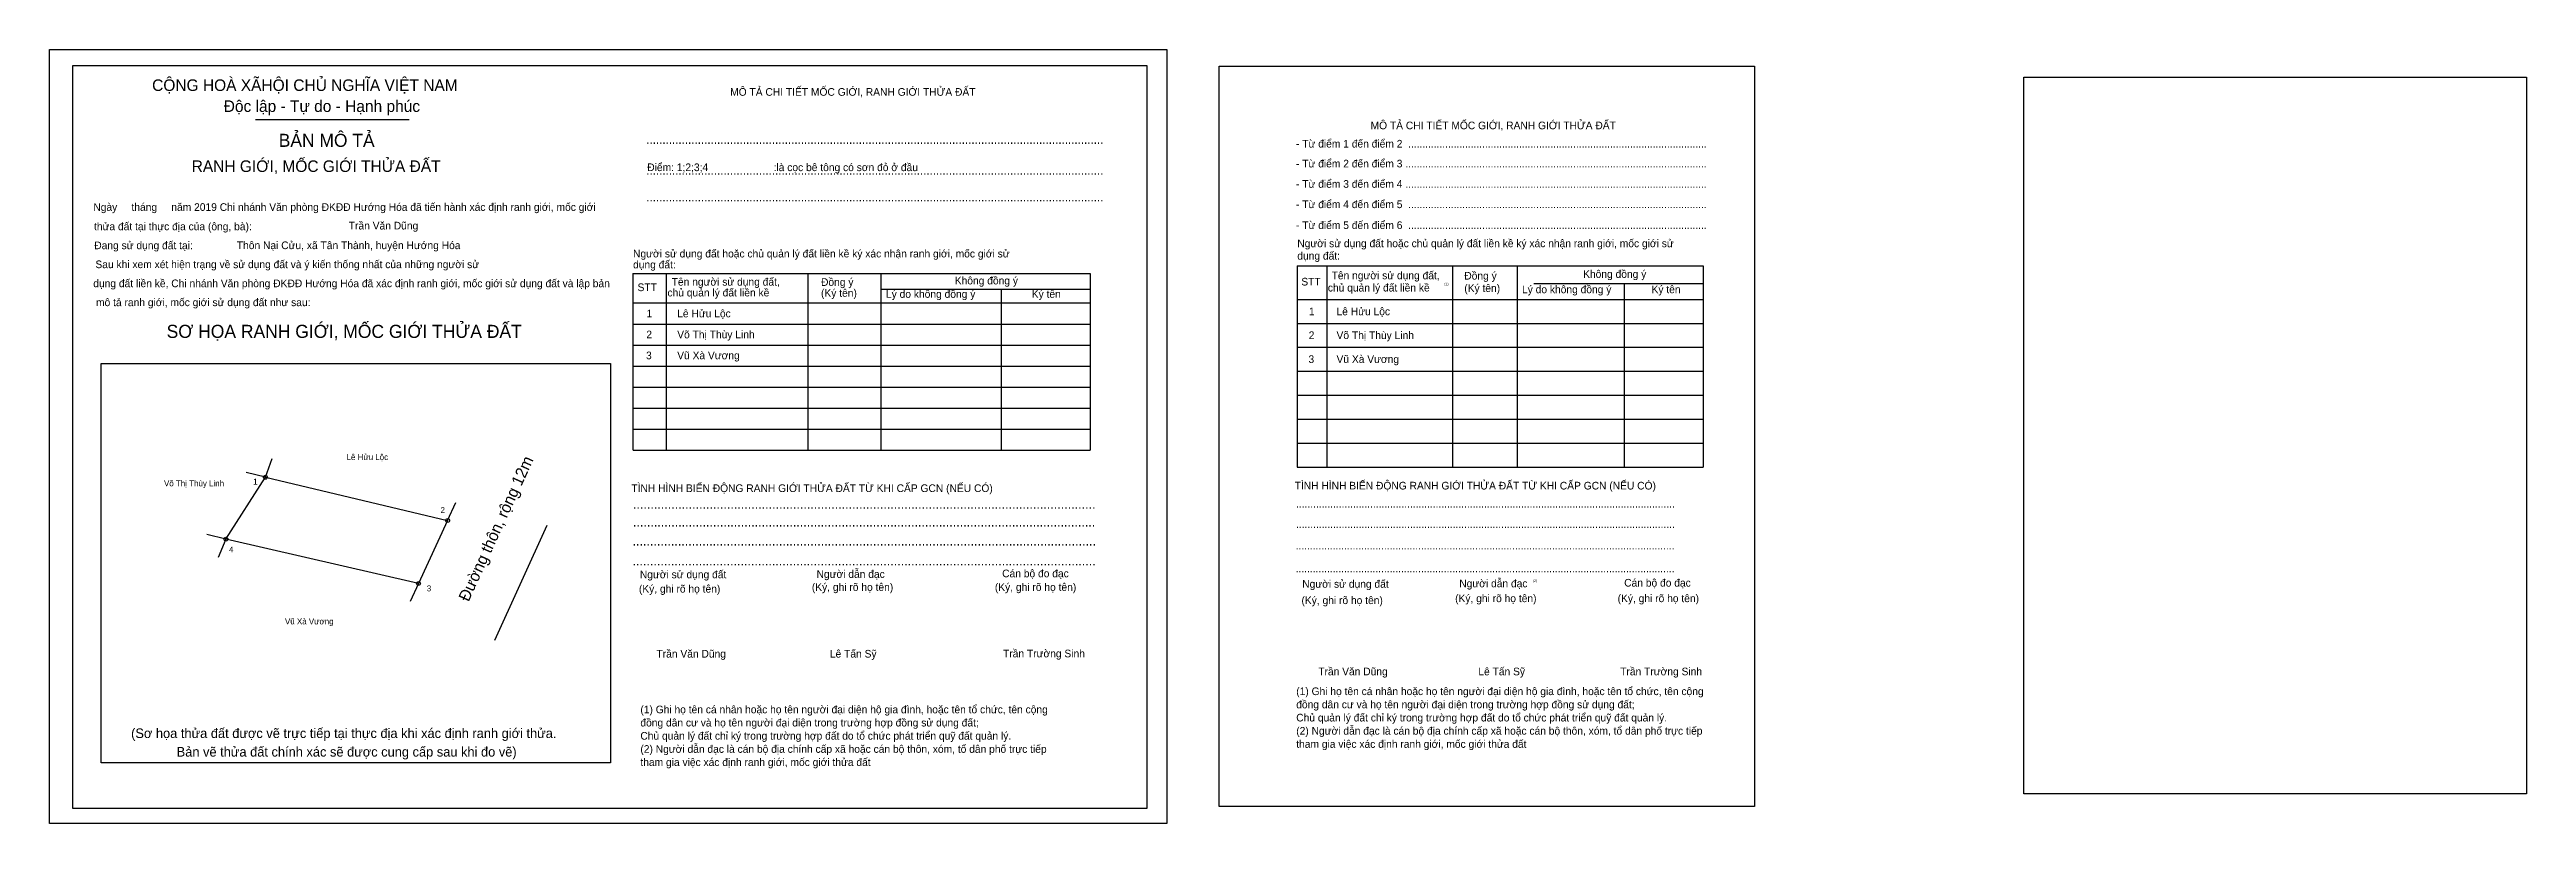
# Model space of a CAD drawing. Extents: x 129 to 540927, y 21 to 1835331.
# Drawn here: x 540605.5 to 540926.9, y 1835231 to 1835331.4 of the extents above.
import ezdxf

# ---------------------------------------------------------------- set-up
doc = ezdxf.new("R2010")
doc.units = 0
for name, color, linetype in [('bmtKhungInTrang1', 7, 'Continuous'), ('bmtKhungInTrang2', 7, 'Continuous'), ('bmtNoiDung', 7, 'Continuous'), ('bmtTemplate', 7, 'Continuous'), ('CanhThua', 7, 'Continuous'), ('Level 1', 7, 'Continuous'), ('Level 23', 7, 'Continuous'), ('MocDinhThua', 7, 'Continuous'), ('RauThua', 7, 'Continuous'), ('SoHieuDinhThua', 7, 'Continuous'), ('TenChuLanCan', 7, 'Continuous')]:
    doc.layers.add(name, color=color, linetype=linetype)

msp = doc.modelspace()

# ---------------------------------------------------------------- linework, layer by layer
at = {"layer": 'bmtKhungInTrang1'}
for points in [[(540605.48, 1835331.4), (540750.47, 1835331.4), (540750.47, 1835230.98), (540605.48, 1835230.98)], [(540608.49, 1835329.34), (540747.89, 1835329.34), (540747.89, 1835232.93), (540608.49, 1835232.93)]]:
    msp.add_lwpolyline(points, close=True, dxfattribs=at)
at = {"layer": 'bmtKhungInTrang2'}
msp.add_lwpolyline([(540757.29, 1835329.24), (540826.74, 1835329.24), (540826.74, 1835233.17), (540757.29, 1835233.17)], close=True, dxfattribs=at)
at = {"layer": 'bmtTemplate'}
for p, q in [((540632.23, 1835322.31), (540652.15, 1835322.31)), ((540685.5, 1835302.33), (540685.5, 1835279.4)), ((540703.89, 1835302.33), (540703.89, 1835279.4)), ((540713.35, 1835302.36), (540713.35, 1835279.4)), ((540740.51, 1835302.33), (540740.51, 1835279.4)), ((540771.22, 1835303.33), (540771.22, 1835277.21)), ((540787.56, 1835303.33), (540787.56, 1835277.21)), ((540795.96, 1835303.36), (540795.96, 1835277.21)), ((540820.09, 1835303.33), (540820.09, 1835277.21)), ((540681.21, 1835298.51), (540740.51, 1835298.51)), ((540713.35, 1835300.31), (540740.51, 1835300.31)), ((540767.41, 1835298.97), (540820.09, 1835298.97)), ((540798.1, 1835301.03), (540820.09, 1835301.03)), ((540681.21, 1835295.78), (540740.51, 1835295.78)), ((540767.41, 1835295.86), (540820.09, 1835295.86)), ((540681.21, 1835293.05), (540740.51, 1835293.05)), ((540767.41, 1835292.76), (540820.09, 1835292.76)), ((540681.21, 1835290.32), (540740.51, 1835290.32)), ((540767.41, 1835289.65), (540820.09, 1835289.65)), ((540681.21, 1835287.59), (540740.51, 1835287.59)), ((540767.41, 1835286.54), (540820.09, 1835286.54)), ((540681.21, 1835284.86), (540740.51, 1835284.86)), ((540681.21, 1835282.13), (540740.51, 1835282.13)), ((540767.41, 1835283.43), (540820.09, 1835283.43)), ((540681.21, 1835279.4), (540740.51, 1835279.4)), ((540767.41, 1835280.32), (540820.09, 1835280.32)), ((540767.41, 1835277.21), (540820.09, 1835277.21))]:
    msp.add_line(p, q, dxfattribs=at)
for points in [[(540608.49, 1835329.34), (540747.89, 1835329.34), (540747.89, 1835232.93), (540608.49, 1835232.93)], [(540861.7, 1835327.8), (540926.92, 1835327.8), (540926.92, 1835234.8), (540861.7, 1835234.8)], [(540612.18, 1835238.82), (540612.18, 1835290.67), (540678.27, 1835290.67), (540678.27, 1835238.82)]]:
    msp.add_lwpolyline(points, close=True, dxfattribs=at)
for points in [[(540681.17, 1835302.33), (540740.51, 1835302.33)], [(540681.17, 1835302.33), (540681.17, 1835279.4)], [(540767.38, 1835303.33), (540820.09, 1835303.33)], [(540767.38, 1835303.33), (540767.38, 1835277.21)], [(540728.97, 1835300.28), (540728.97, 1835279.4)], [(540809.84, 1835300.99), (540809.84, 1835277.21)]]:
    msp.add_lwpolyline(points, dxfattribs=at)
at = {"layer": 'CanhThua'}
for p, q in [((540628.38, 1835267.86), (540633.5, 1835275.9)), ((540633.5, 1835275.9), (540657.15, 1835270.29)), ((540657.15, 1835270.29), (540653.36, 1835262.11)), ((540653.36, 1835262.11), (540628.38, 1835267.86))]:
    msp.add_line(p, q, dxfattribs=at)
at = {"layer": 'Level 23'}
msp.add_line((540663.25, 1835254.74), (540670.05, 1835269.68), dxfattribs=at)
at = {"layer": 'MocDinhThua'}
for centre in [(540633.5, 1835275.9), (540657.15, 1835270.29), (540628.38, 1835267.86), (540653.36, 1835262.11)]:
    msp.add_circle(centre, 0.25, dxfattribs=at)
at = {"layer": 'RauThua'}
for p, q in [((540633.5, 1835275.9), (540631, 1835276.5)), ((540633.5, 1835275.9), (540634.38, 1835278.31)), ((540657.15, 1835270.29), (540658.23, 1835272.62)), ((540628.38, 1835267.86), (540625.88, 1835268.49)), ((540628.38, 1835267.86), (540627.37, 1835265.5)), ((540653.36, 1835262.11), (540652.28, 1835259.78))]:
    msp.add_line(p, q, dxfattribs=at)

# ---------------------------------------------------------------- texts
at = {"layer": 'bmtNoiDung'}
for s, height, p in [('Trần Văn Dũng', 0.9938, (540644.32, 1835308.05)), ('Thôn Nại Cửu, xã Tân Thành, huyện Hướng Hóa', 0.9938, (540629.79, 1835305.5)), ('2', 0.994, (540682.93, 1835293.93)), ('1', 0.994, (540682.96, 1835296.65)), ('Võ Thị Thùy Linh ', 0.9938, (540686.94, 1835293.93)), ('Lê Hửu Lộc ', 0.9938, (540686.94, 1835296.65)), ('1', 0.994, (540768.92, 1835296.92)), ('Lê Hửu Lộc ', 0.9938, (540772.5, 1835296.92)), ('3', 0.994, (540682.89, 1835291.21)), ('Vũ Xà Vương ', 0.9938, (540686.94, 1835291.21)), ('3', 0.994, (540768.86, 1835290.73)), ('2', 0.994, (540768.89, 1835293.83)), ('Võ Thị Thùy Linh ', 0.9938, (540772.5, 1835293.83)), ('Vũ Xà Vương ', 0.9938, (540772.5, 1835290.73)), ('Trần Văn Dũng', 0.9938, (540684.25, 1835252.5)), ('Lê Tấn Sỹ', 0.994, (540706.75, 1835252.5)), ('Trần Trường Sinh', 0.9938, (540729.22, 1835252.53)), ('Trần Văn Dũng', 0.9938, (540770.13, 1835250.2)), ('Lê Tấn Sỹ', 0.994, (540790.9, 1835250.2)), ('Trần Trường Sinh', 0.9938, (540809.31, 1835250.2))]:
    msp.add_text(s, height=height, dxfattribs=at).set_placement(p)
at = {"layer": 'bmtTemplate'}
for s, height, p in [('CỘNG HOÀ XÃHỘI CHỦ NGHĨA VIỆT NAM', 1.5032, (540618.8, 1835326.02)), ('Độc lập - Tự do - Hạnh phúc', 1.5032, (540628.09, 1835323.3)), ('MÔ TẢ CHI TIẾT MỐC GIỚI, RANH GIỚI THỬA ĐẤT', 0.9938, (540693.81, 1835325.4)), ('BẢN MÔ TẢ', 1.691, (540635.23, 1835318.77)), ('MÔ TẢ CHI TIẾT MỐC GIỚI, RANH GIỚI THỬA ĐẤT', 0.9934, (540776.92, 1835321.05)), ('RANH GIỚI, MỐC GIỚI THỬA ĐẤT', 1.5032, (540623.93, 1835315.51)), ('..............................................................................................................................................', 1.12455, (540682.92, 1835319.16)), ('- Từ điểm 1 đến điểm 2  .........................................................................................................', 0.99339, (540767.24, 1835318.68)), ('Điểm: 1;2;3;4                       :là cọc bê tông có sơn đỏ ở đầu', 0.9938, (540683.05, 1835315.62)), ('..............................................................................................................................................', 1.12455, (540682.92, 1835315.16)), ('- Từ điểm 2 đến điểm 3 ..........................................................................................................', 0.99339, (540767.24, 1835316.1)), ('- Từ điểm 3 đến điểm 4 ..........................................................................................................', 0.99339, (540767.24, 1835313.46)), ('Ngày     tháng     năm 2019 Chi nhánh Văn phòng ĐKĐĐ Hướng Hóa đã tiến hành xác định ranh giới, mốc giới ', 0.99377, (540611.17, 1835310.46)), ('..............................................................................................................................................', 1.12455, (540682.92, 1835311.69)), ('- Từ điểm 4 đến điểm 5  .........................................................................................................', 0.99339, (540767.24, 1835310.82)), ('thửa đất tại thực địa của (ông, bà):', 0.9938, (540611.26, 1835307.95)), ('- Từ điểm 5 đến điểm 6  .........................................................................................................', 0.99339, (540767.24, 1835308.11)), ('Đang sử dụng đất tại:', 0.9938, (540611.29, 1835305.49)), ('Người sử dụng đất hoặc chủ quản lý đất liền kề ký xác nhận ranh giới, mốc giới sử', 0.9938, (540681.21, 1835304.42)), ('dụng đất:', 0.993, (540767.41, 1835304.14)), ('Người sử dụng đất hoặc chủ quản lý đất liền kề ký xác nhận ranh giới, mốc giới sử', 0.9934, (540767.41, 1835305.75)), ('dụng đất liền kề, Chi nhánh Văn phòng ĐKĐĐ Hướng Hóa đã xác định ranh giới, mốc giới sử dụng đất và lập bản', 0.99377, (540611.16, 1835300.56)), ('Sau khi xem xét hiện trạng về sử dụng đất và ý kiến thống nhất của những người sử ', 0.9938, (540611.44, 1835303.03)), ('dụng đất:', 0.994, (540681.21, 1835303)), ('Tên người sử dụng đất,', 0.9938, (540686.22, 1835300.76)), ('Đồng ý', 0.994, (540705.6, 1835300.73)), ('Không đồng ý', 0.9938, (540722.96, 1835300.92)), ('STT', 0.993, (540767.93, 1835300.78)), ('Tên người sử dụng đất,', 0.9934, (540771.86, 1835301.59)), ('Đồng ý', 0.993, (540789.08, 1835301.55)), ('Không đồng ý', 0.9934, (540804.5, 1835301.77)), ('mô tả ranh giới, mốc giới sử dụng đất như sau:', 0.9938, (540611.52, 1835298.1)), ('STT', 0.994, (540681.79, 1835300.05)), ('chủ quản lý đất liền kề', 0.9938, (540685.67, 1835299.36)), ('(Ký tên)', 0.994, (540705.6, 1835299.31)), ('Lý do không đồng ý', 0.9938, (540714.03, 1835299.18)), ('Ký tên', 0.994, (540732.95, 1835299.18)), ('chủ quản lý đất liền kề', 0.9934, (540771.37, 1835300)), ('(1)', 0.331, (540786.48, 1835300.81)), ('(Ký tên)', 0.993, (540789.08, 1835299.94)), ('Lý do không đồng ý', 0.9934, (540796.57, 1835299.78)), ('Ký tên', 0.993, (540813.38, 1835299.78)), ('SƠ HỌA RANH GIỚI, MỐC GIỚI THỬA ĐẤT', 1.6964, (540620.68, 1835293.98)), ('TÌNH HÌNH BIẾN ĐỘNG RANH GIỚI THỬA ĐẤT TỪ KHI CẤP GCN (NẾU CÓ)', 0.9938, (540680.99, 1835273.98)), ('TÌNH HÌNH BIẾN ĐỘNG RANH GIỚI THỬA ĐẤT TỪ KHI CẤP GCN (NẾU CÓ)', 0.9934, (540767.07, 1835274.31)), ('.....................................................................................................................................', 1.21471, (540681.2, 1835271.82)), ('.....................................................................................................................................', 1.21408, (540681.2, 1835269.5)), ('.....................................................................................................................................', 0.99488, (540767.24, 1835271.97)), ('.....................................................................................................................................', 0.99488, (540767.24, 1835269.33)), ('.....................................................................................................................................', 1.21714, (540681.14, 1835267.04)), ('.....................................................................................................................................', 0.99488, (540767.19, 1835266.53)), ('.....................................................................................................................................', 1.21651, (540681.14, 1835264.45)), ('Người sử dụng đất', 0.9938, (540682.09, 1835262.79)), ('Người dẫn đạc', 0.9938, (540705.02, 1835262.84)), ('Cán bộ đo đạc', 0.9938, (540729.11, 1835262.92)), ('.....................................................................................................................................', 0.99488, (540767.19, 1835263.58)), ('Người dẫn đạc', 0.9934, (540788.43, 1835261.62)), ('Cán bộ đo đạc', 0.9934, (540809.83, 1835261.71)), ('(Ký, ghi rõ họ tên)', 0.9938, (540681.97, 1835260.93)), ('(Ký, ghi rõ họ tên)', 0.9938, (540704.41, 1835261.15)), ('(Ký, ghi rõ họ tên)', 0.9938, (540728.16, 1835261.15)), ('(Ký, ghi rõ họ tên)', 0.9934, (540767.95, 1835259.44)), ('Người sử dụng đất', 0.9934, (540768.05, 1835261.56)), ('(Ký, ghi rõ họ tên)', 0.9934, (540787.89, 1835259.69)), ('(2)', 0.331, (540797.97, 1835262.31)), ('(Ký, ghi rõ họ tên)', 0.9934, (540808.98, 1835259.69)), ('đồng dân cư và họ tên người đại diện trong trường hợp đồng sử dụng đất;', 0.9934, (540767.27, 1835245.92)), ('(1) Ghi họ tên cá nhân hoặc họ tên người đại diện hộ gia đình, hoặc tên tổ chức, tên cộng', 0.9934, (540767.27, 1835247.63)), ('đồng dân cư và họ tên người đại diện trong trường hợp đồng sử dụng đất;', 0.9934, (540682.16, 1835243.56)), ('(1) Ghi họ tên cá nhân hoặc họ tên người đại diện hộ gia đình, hoặc tên tổ chức, tên cộng', 0.9934, (540682.16, 1835245.27)), ('Chủ quản lý đất chỉ ký trong trường hợp đất do tổ chức phát triển quỹ đất quản lý.', 0.9934, (540767.27, 1835244.21)), ('(2) Người dẫn đạc là cán bộ địa chính cấp xã hoặc cán bộ thôn, xóm, tổ dân phố trực tiếp', 0.9934, (540767.27, 1835242.5)), ('(Sơ họa thửa đất được vẽ trực tiếp tại thực địa khi xác định ranh giới thửa.', 1.2446, (540616.07, 1835242.06)), ('Bản vẽ thửa đất chính xác sẽ được cung cấp sau khi đo vẽ)', 1.2446, (540621.98, 1835239.65)), ('Chủ quản lý đất chỉ ký trong trường hợp đất do tổ chức phát triển quỹ đất quản lý.', 0.9934, (540682.16, 1835241.85)), ('(2) Người dẫn đạc là cán bộ địa chính cấp xã hoặc cán bộ thôn, xóm, tổ dân phố trực tiếp', 0.9934, (540682.16, 1835240.14)), ('tham gia việc xác định ranh giới, mốc giới thửa đất', 0.9934, (540767.27, 1835240.79)), ('tham gia việc xác định ranh giới, mốc giới thửa đất', 0.9934, (540682.16, 1835238.43))]:
    msp.add_text(s, height=height, dxfattribs=at).set_placement(p)
at = {"layer": 'Level 1'}
msp.add_text('Đường thôn, rộng 12m', height=1.5, rotation=65.4613, dxfattribs=at).set_placement((540659.86, 1835259.66))
at = {"layer": 'SoHieuDinhThua'}
for s, p in [('1', (540631.91, 1835274.95)), ('2', (540656.22, 1835271.25)), ('4', (540628.78, 1835266.14)), ('3', (540654.44, 1835261.09))]:
    msp.add_text(s, height=0.771, dxfattribs=at).set_placement(p)
at = {"layer": 'TenChuLanCan'}
for s, height, p in [('Lê Hửu Lộc', 0.771, (540644.03, 1835278.13)), ('Võ Thị Thùy Linh', 0.7714, (540620.34, 1835274.72)), ('Vũ Xà Vương', 0.7714, (540636.04, 1835256.81))]:
    msp.add_text(s, height=height, dxfattribs=at).set_placement(p)

doc.saveas('drawing.dxf')
